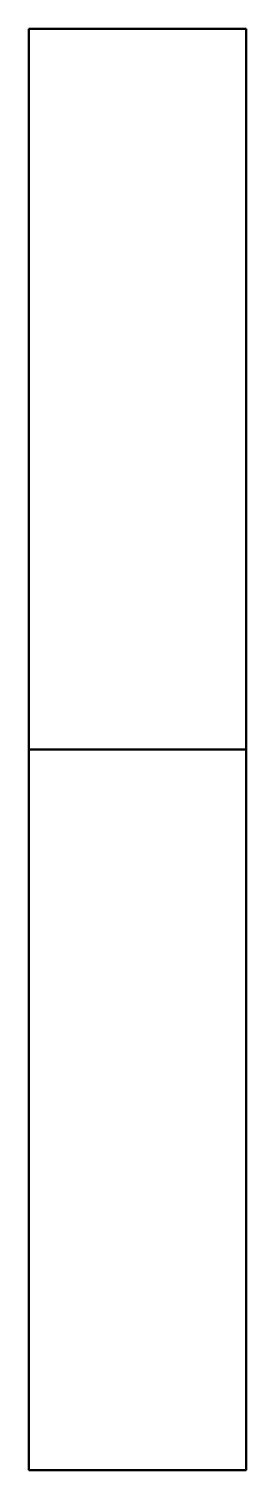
# Model space of a CAD drawing. Header units: millimetres. Extents: x 0 to 200, y 0 to 1327.
import ezdxf

# ---------------------------------------------------------------- set-up
doc = ezdxf.new("R2010")
doc.units = ezdxf.units.MM
doc.layers.add('IV_BEND_DOWN', color=30, linetype='Continuous', lineweight=50)
doc.layers.add('IV_OUTER_PROFILE', color=7, linetype='Continuous', lineweight=50)

msp = doc.modelspace()

# ---------------------------------------------------------------- linework, layer by layer
at = {"layer": 'IV_BEND_DOWN'}
msp.add_line((200, 663.7), (0, 663.7), dxfattribs=at)
at = {"layer": 'IV_OUTER_PROFILE'}
for p, q in [((0, 0), (0, 1327.4)), ((0, 1327.4), (200, 1327.4)), ((200, 0), (200, 1327.4)), ((200, 0), (0, 0))]:
    msp.add_line(p, q, dxfattribs=at)

doc.saveas('drawing.dxf')
